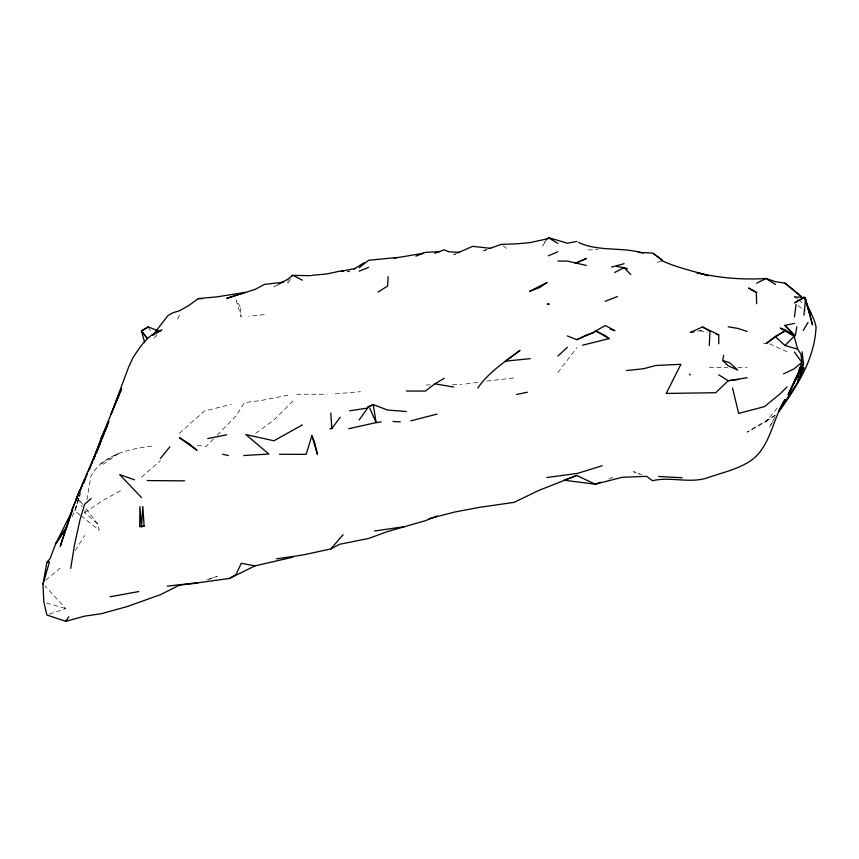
<?xml version="1.0" encoding="UTF-8"?>
<svg xmlns="http://www.w3.org/2000/svg" width="859" height="859" viewBox="0 0 859 859"><rect width="100%" height="100%" fill="white"/><g stroke="black" fill="none" stroke-linecap="round" stroke-linejoin="round"><path stroke-width="0.64" stroke-dasharray="4.29 3.22" d="M288.012 279.089L287.98 284.34L290.342 278.874M80.961 515.754L99.193 530.153L97.851 524.226L84.73 512.576L85.385 508.711M86.92 499.691L90.882 476.498C102.307 454.293 129.398 449.085 151.764 446.079M72.07 516.646L74.883 510.965L78.319 498.488L83.012 504.662M79.951 514.96L74.883 510.965L80.005 494.58M74.883 510.965L80.703 492.475M177.63 318.968L179.359 315.232M775.054 416.658L769.471 427.267L773.411 420.577M546.721 238.995L542.738 245.663L546.625 239.715M75.259 550.512L84.73 535.522M557.878 372.548L576.797 347.723M775.097 415.241L747.137 432.141L766.056 421.533L778.404 406.608M217.209 435.18L236.139 415.777L244.407 402.603L261.855 400.38L290.031 394.796M213.472 438.992L205.999 446.626L194.725 444.833M292.908 400.992L273.989 420.008L255.059 433.774M153.997 338.102L158.593 333.56M179.359 433.333L204.506 410.967L231.103 404.482M141.51 477.142L160.429 460.692M45.699 580.169L60.216 568.057M766.056 421.533L775.29 415.284M84.73 512.576L103.649 500.056L122.579 489.576M277.489 284.801L273.989 286.713L277.532 285.027M456.043 253.62L453.777 254.693L456.129 253.749M608.741 478.925L614.657 476.552M657.446 262.478L660.839 261.136M486.892 249.55L482.167 251.322L486.999 249.625M207.116 579.846L217.209 576.26L207.524 579.675M49.403 614.142L65.799 608.58L44.915 585.892M697.454 331.08L704.756 330.64M465.997 383.93L480.364 381.954M486.892 381.063L514.305 377.906M264.282 314.641L248.766 316.327M335.321 393.83L360.404 391.715M588.028 249.958L598.143 249.582M426.365 384.972L430.273 384.918M452.457 384.671L461.594 384.574M709.276 367.716L727.552 367.577M737.999 367.502L747.137 367.427M296.666 394.281L326.935 394.238M347.219 271.648L349.688 271.798L347.326 271.637M763.479 343.31L767.108 343.611M699.817 330.629L707.386 332.315M46.461 603.072L65.799 608.58M641.877 474.64L633.577 471.666L639.493 474.49M769.524 343.815L786.865 351.653M503.041 245.781L508.861 249.915M797.968 305.643L805.194 311.033M794.446 296.827L797.506 299.147M798.526 299.909L803.627 303.764M86.136 508.786L97.851 524.226M148.339 326.946L151.173 332.53M78.319 498.488L82.056 506.703M118.735 453.305L103.649 463.924L100.181 464.021L118.735 453.305M240.166 306.706L236.139 300.102L241.143 317.078L240.166 306.706"/><path stroke-width="1.29" d="M139.684 526.524L139.931 506.627L141.51 526.739L144.108 526.073L142.862 506.499L141.51 526.739L139.684 526.524L144.108 526.073M802.123 351.707L803.476 363.926L788.261 394.56L798.956 371.732L801.866 362.487L801.018 354.413L797.657 349.13L794.156 336.18L784.986 325.368L794.446 323.381M709.287 345.608L709.985 331.295L702.469 326.957L690.357 332.433L693.9 331.757M388.193 276.63L387.538 286.101L378.078 292.039M803.917 315.178L805.581 299.072L804.84 297.579L803.917 297.332L794.446 302.894L803.659 297.966M799.428 367.738L798.956 371.732L788.261 394.56L803.552 363.464L797.818 382.008L779.231 410.462M794.446 316.821L796.089 304.516M798.559 376.736L797.818 382.008L803.917 367.673L801.887 370.991M722.784 360.533L729.731 362.788L737.677 370.057L728.207 365.816L722.784 360.533L723.589 355.411M70.728 568.433L74.583 544.359L80.123 519.298L84.73 504.179L91.215 498.542M796.819 326.796L795.316 335.858L784.986 325.368M198.279 582.971L179.359 585.162L160.429 594.696L127.003 606.615L101.394 613.691L84.73 616.118L65.799 621.315L46.88 615.001L43.884 602.331L42.95 584.474L46.88 562.43L50.09 558.5L55.781 543.64L72.736 509.731L66.819 526.986L55.781 543.64L66.819 526.986M42.95 584.474L49.478 561.861L46.88 562.43M311.838 435.685L317.443 454.325L314.394 441.633L311.838 435.685L306.169 454.357L279.519 454.282M83.548 483.23L87.328 473.492M72.167 509.398L84.73 479.172L72.167 509.398L60.28 546.238L66.39 527.909M83.441 483.263L84.73 479.451M121.527 388.794L100.997 438.627L93.695 459.211L95.113 455.538M119.09 394.807L111.122 413.995L128.614 367.158L132.995 357.655C140.425 346.435 148.059 334.022 161.911 330.039L152.698 335.354L167.892 315.65L172.874 312.773L179.359 310.829L188.819 305.514L198.279 298.588L201.833 298.771M96.025 453.112L100.149 442.181L91.827 463.312M79.039 491.509L75.85 499.927L100.31 442.084L96.219 453.219L108.878 421.318L102.103 438.509M100.149 442.181L93.556 459.168M89.379 469.519L90.85 465.793M98.721 447.109L101.137 440.968M120.088 392.402L121.581 388.805L115.503 403.29M88.359 471.097L89.927 467.521M90.957 465.138L92.514 461.562M100.997 438.627L107.021 426.075M780.122 408.304L784.986 399.596C771.736 420.158 770.512 450.084 747.137 462.937C735.368 469.766 722.054 472.815 709.287 477.164C690.657 484.272 671.513 476.197 652.507 480.707L646.612 476.348L622.184 477.293L595.169 484.186L564.17 480.235L576.797 475.467L595.169 484.186M803.219 330.49L808.061 322.361M546.625 239.715L548.407 237.685L557.878 243.43M65.799 621.315L68.86 616.751M778.802 411.719C796.959 386.733 814.751 358.804 816.05 326.968C814.225 316.413 806.837 308.08 804.84 297.579L794.446 296.827M359.148 420.008L368.618 406.726L373.321 404.653L387.538 410.022L406.468 411.525M477.754 388.075C488.535 372.323 505.006 361.736 520.017 350.386L505.414 361.177L530.228 358.632M329.867 428.716L331.842 428.609L340.228 417.184M144.666 342.558L141.467 330.865L148.339 326.946L158.013 330.779M548.407 303.785L547.226 304.258L549.373 304.129M160.429 458.416L169.889 446.777M141.51 330.951L147.308 338.467L141.413 330.94L148.339 326.946M276.641 558.822L302.593 555.021L330.769 548.955L343.128 534.717M775.527 336.911L784.654 331.091L775.441 336.309L766.056 343.611L775.527 336.911L784.986 345.501L794.156 336.18L784.986 329.695L780.165 328.106L794.156 336.18M787.166 386.786L780.23 393.701L764.617 406.543L738.665 413.415L732.523 388.021M557.878 356.055L567.337 347.337M359.148 267.729L368.618 260.309L397.008 257.475M302.379 280.174L292.908 275.267L288.012 279.089L278.66 284.168M444.318 378.293L434.858 383.823L425.388 391.081L406.468 391.038M354.133 269.007L364.109 262.725M199.052 582.649L229.568 578.418L236.139 574.456L241.25 563.311L255.059 565.856L292.908 557.147M302.379 424.894L273.989 440.774L245.846 434.557L268.846 454.046L243.806 455.517M330.769 548.955L339.724 544.252L368.618 538.464L387.538 531.571L425.388 520.694L437.22 516.012M614.647 272.464L624.117 267.632L627.51 268.824M756.596 283.255L766.056 278.466L775.527 281.709L784.986 283.137L801.34 296.623L784.986 283.137M229.568 578.418L255.059 565.856M567.337 335.923L576.797 339.638L586.268 335.117L594.589 332.283M457.181 253.083L472.708 246.34L490.618 248.348M783.633 373.815L794.038 368.898L801.866 362.487L794.446 351.997M576.797 262.854L586.268 258.538L575.24 263.198M605.187 301.316L617.342 296.559M576.797 339.638L591.196 333.507L605.337 325.518L614.958 330.715L610.073 329.104M548.407 255.789L557.878 251.784M359.148 271.219L368.618 267.299M595.727 484.154L600.462 482.253M415.928 256.143L425.388 252.353L439.55 251.644M576.797 475.467L538.947 490.36L514.165 502.343L479.322 507.368L455.109 511.953L428.92 518.686M489.254 248.659L501.098 244.407L519.674 243.677M434.858 253.298L444.318 249.776L448.817 251.805L459.651 252.331M624.117 263.67L611.597 267.095M283.449 282.224L264.529 284.372L255.059 289.397L226.669 298.395L245.148 292.382L217.209 296.838L198.279 298.588M602.18 465.739L577.549 473.373L546.882 477.518M291.759 275.589L292.908 275.267M410.881 420.846L437.027 414.092M582.627 345.178L609.117 338.629L605.187 335.515L595.942 331.016L609.117 338.629M546.721 238.995L529.488 242.7L520.125 243.537M516.624 394.485L527.351 392.219M626.565 370.551L643.788 368.704L655.685 365.504L680.897 364.302L666.23 393.443L715.751 392.724L728.207 380.72L747.137 377.745M207.749 438.562L226.669 434.826M355.175 268.491L341.055 271.272L343.525 271.423M576.797 241.443L567.337 243.215L548.901 237.728M109.963 596.78L138.75 591.54M394.12 258.205L423.39 253.244M349.688 410.817L367.384 408.089L367.824 406.919L373.321 404.653L376.102 422.628L348.743 428.684M374.545 531.002L404.793 526.61M381.213 421.952L376.102 422.628L369.767 408.046M167.247 586.149L197.355 582.746M311.838 275.331L326.753 273.946L339.455 271.24L342.591 271.304M738.719 379.463L728.207 380.72L718.747 374.835M184.588 480.847L147.19 480.578M557.878 261.061L567.337 261.093L586.268 265.41M294.379 275.406L310.818 275.664M638.323 252.406L652.507 253.04L661.902 259.837L661.967 260.685C676.656 267.578 692.784 270.907 708.278 275.675L696.692 272.604C719.262 278.112 742.96 279.948 766.056 278.466L775.527 284.479M658.649 476.487L682.046 477.744M392.993 421.458L400.294 421.866M616.59 266.451L624.117 267.632L630.796 274.655M728.207 326.774L737.666 328.396L747.137 331.391M434.858 383.823L453.777 387.055M716.223 334.28L718.747 334.838L718.747 343.825M222.61 454.207L228.354 455.571M643.047 253.083C622.034 246.769 598.97 251.934 578.59 242.442M784.986 345.501L797.657 349.13M134.487 479.816L119.691 474.608L141.51 497.565M661.967 260.685L661.129 260.352L661.902 259.837L653.678 253.727M718.747 334.838L702.469 326.957M803.917 297.332L805.581 299.072L812.571 324.96L807.707 306.846M689.53 374.116L690.357 374.986M806.848 305.203L810.95 313.095M804.84 297.579L809.114 312.042M330.769 413.125L331.842 428.609M756.403 292.758L756.596 303.71M546.85 282.622L539.592 287.55L529.488 291.394L546.85 282.622M756.596 292.554L748.747 288.109L756.596 292.554M188.819 443.566L179.359 437.693L197.044 450.363L188.819 443.566"/></g></svg>
